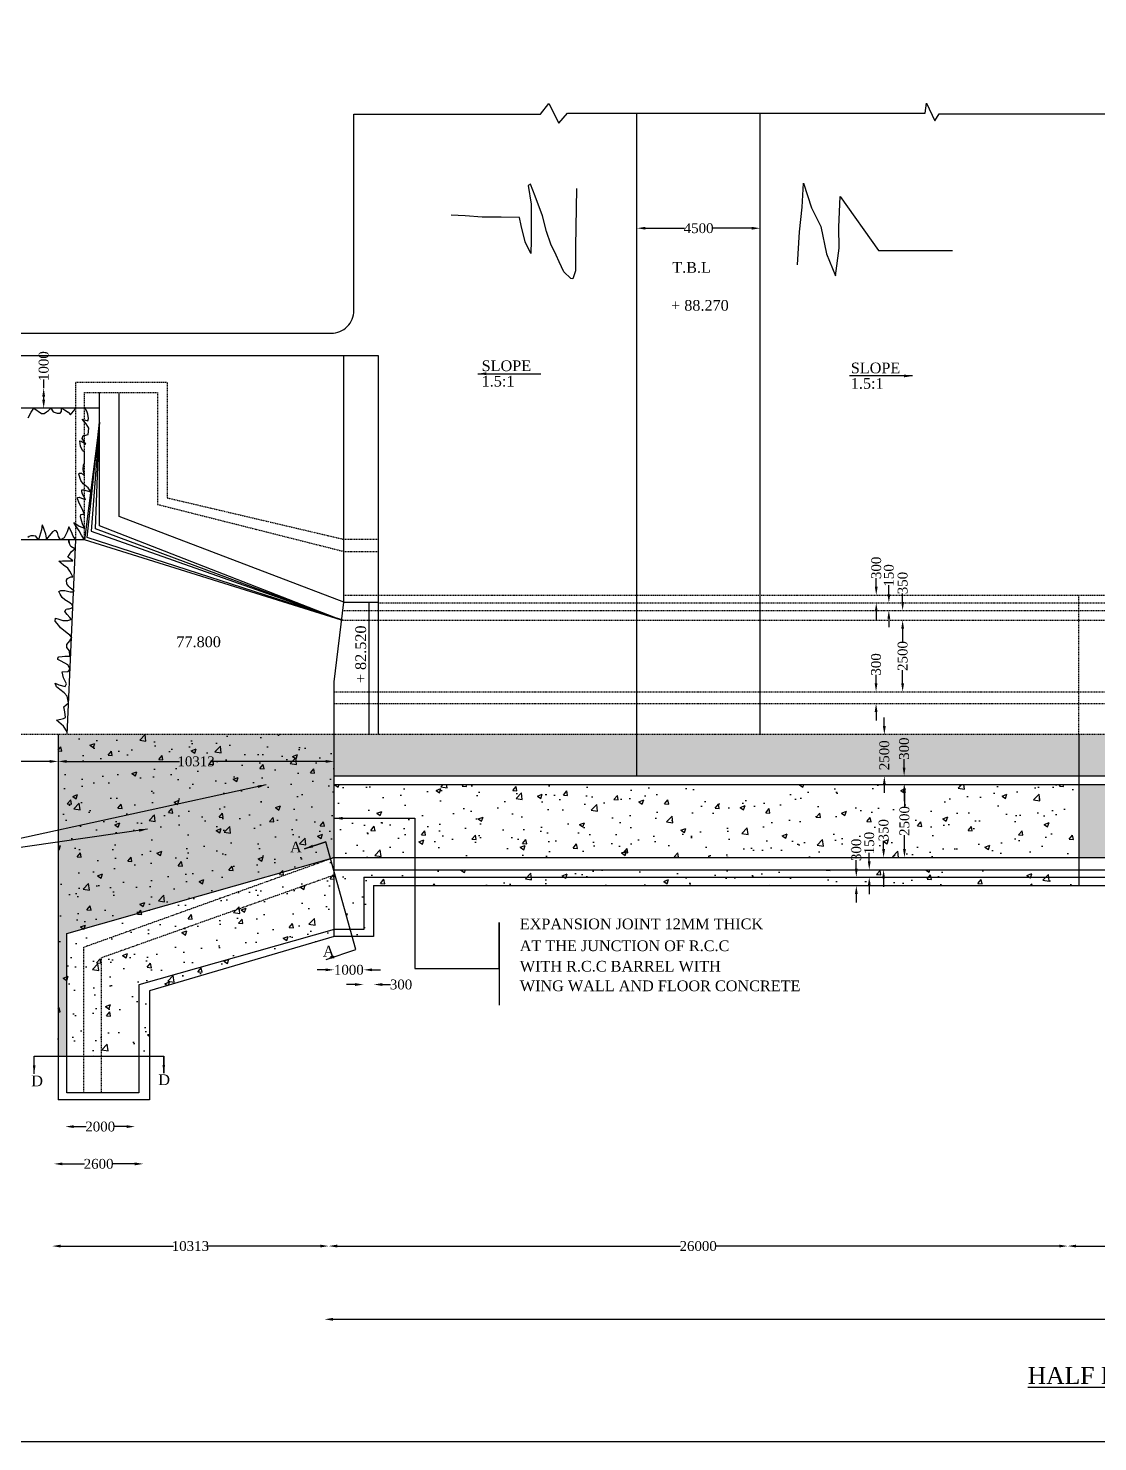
# Model space of a CAD drawing. Header units: millimetres. Extents: x -109570 to 230732, y -246061 to 110368.
# Drawn here: x 26097 to 64007, y 10129 to 60249 of the extents above; entities that cross this region are included whole.
import ezdxf

# ---------------------------------------------------------------- set-up
doc = ezdxf.new("R2010")
doc.units = ezdxf.units.MM
doc.header["$MEASUREMENT"] = 0
doc.header["$PDMODE"] = 33
doc.header["$PDSIZE"] = 500
doc.linetypes.add('ACAD_ISO03W100', pattern=[30, 12, -18])
for name, color, linetype in [('DIM', 5, 'Continuous'), ('DOT LINE', 3, 'ACAD_ISO03W100'), ('DWG. LINE', 1, 'Continuous'), ('HATCH', 2, 'Continuous'), ('TEXT', 7, 'Continuous'), ('TITLE', 7, 'Continuous')]:
    doc.layers.add(name, color=color, linetype=linetype)
doc.styles.get("Standard").update_dxf_attribs({"font": 'TIMES.TTF', "height": 350})
doc.dimstyles.get("Standard").update_dxf_attribs({"dimtxt": 350, "dimasz": 300, "dimexe": 0.18, "dimexo": 0.0625, "dimgap": 0.09, "dimtad": 0, "dimdec": 0, "dimzin": 0, "dimdsep": 46, "dimtxsty": 'Standard', "dimcen": 0.09, "dimse1": 1, "dimse2": 1, "dimclrd": 5, "dimclre": 5, "dimclrt": 4, "dimadec": 0, "dimazin": 0, "dimtfac": 1, "dimtdec": 0, "dimtofl": 0, "dimtmove": 0, "dimatfit": 3, "dimfxl": 1, "dimtolj": 1, "dimtzin": 0, "dimarcsym": 0})

# ---------------------------------------------------------------- blocks, each defined once
blk = doc.blocks.new('*D38')
at = {"layer": 'Defpoints', "color": 0}
for p in [(26643, 47491), (27784, 47491), (27784, 46775)]:
    blk.add_point(p, dxfattribs=at)
at = {"layer": 'DIM', "color": 5, "lineweight": -2}
for p, q in [((26643, 47491), (26643, 47791)), ((26643, 47075), (26643, 47191))]:
    blk.add_line(p, q, dxfattribs=at)
at = {"layer": 'DIM', "color": 5}
for points in [[(26593, 47191), (26693, 47191), (26643, 47491)], [(26593, 47075), (26693, 47075), (26643, 46775)]]:
    blk.add_solid(points, dxfattribs=at)
at = {"layer": 'DIM', "color": 4, "insert": (26643, 48269), "char_height": 350, "attachment_point": 5, "rotation": 90}
blk.add_mtext('\\A1;1000', dxfattribs=at)
blk = doc.blocks.new('*D44')
at = {"layer": 'Defpoints', "color": 0}
for p in [(20511, 34303), (27155, 34252), (27155, 34252)]:
    blk.add_point(p, dxfattribs=at)
at = {"layer": 'DIM', "color": 5, "lineweight": -2}
for p, q in [((20811, 34252), (23200, 34252)), ((26855, 34252), (24466, 34252))]:
    blk.add_line(p, q, dxfattribs=at)
at = {"layer": 'DIM', "color": 5}
for points in [[(20811, 34302), (20811, 34202), (20511, 34252)], [(26855, 34302), (26855, 34202), (27155, 34252)]]:
    blk.add_solid(points, dxfattribs=at)
at = {"layer": 'DIM', "color": 4, "insert": (23833, 34252), "char_height": 350, "attachment_point": 5}
blk.add_mtext('\\A1;45000', dxfattribs=at)
blk = doc.blocks.new('*D45')
at = {"layer": 'Defpoints', "color": 0}
for p in [(27155, 34252), (36938, 34252), (36938, 34252)]:
    blk.add_point(p, dxfattribs=at)
at = {"layer": 'DIM', "color": 5, "lineweight": -2}
for p, q in [((27455, 34252), (31452, 34252)), ((36638, 34252), (32641, 34252))]:
    blk.add_line(p, q, dxfattribs=at)
at = {"layer": 'DIM', "color": 5}
for points in [[(27455, 34302), (27455, 34202), (27155, 34252)], [(36638, 34302), (36638, 34202), (36938, 34252)]]:
    blk.add_solid(points, dxfattribs=at)
at = {"layer": 'DIM', "color": 4, "insert": (32046, 34252), "char_height": 350, "attachment_point": 5}
blk.add_mtext('\\A1;10313', dxfattribs=at)
blk = doc.blocks.new('*D46')
at = {"layer": 'Defpoints', "color": 0}
for p in [(27410, 21318), (29885, 21318), (29885, 21303)]:
    blk.add_point(p, dxfattribs=at)
at = {"layer": 'DIM', "color": 5, "lineweight": -2}
for p, q in [((27710, 21303), (28145, 21303)), ((29585, 21303), (29150, 21303))]:
    blk.add_line(p, q, dxfattribs=at)
at = {"layer": 'DIM', "color": 5}
for points in [[(27710, 21353), (27710, 21253), (27410, 21303)], [(29585, 21353), (29585, 21253), (29885, 21303)]]:
    blk.add_solid(points, dxfattribs=at)
at = {"layer": 'DIM', "color": 4, "insert": (28648, 21303), "char_height": 350, "attachment_point": 5}
blk.add_mtext('\\A1;2000', dxfattribs=at)
blk = doc.blocks.new('*D47')
at = {"layer": 'Defpoints', "color": 0}
for p in [(27007, 19981), (30173, 19981), (30173, 19981)]:
    blk.add_point(p, dxfattribs=at)
at = {"layer": 'DIM', "color": 5, "lineweight": -2}
for p, q in [((27307, 19981), (28088, 19981)), ((29873, 19981), (29092, 19981))]:
    blk.add_line(p, q, dxfattribs=at)
at = {"layer": 'DIM', "color": 5}
for points in [[(27307, 20031), (27307, 19931), (27007, 19981)], [(29873, 20031), (29873, 19931), (30173, 19981)]]:
    blk.add_solid(points, dxfattribs=at)
at = {"layer": 'DIM', "color": 4, "insert": (28590, 19981), "char_height": 350, "attachment_point": 5}
blk.add_mtext('\\A1;2600', dxfattribs=at)
blk = doc.blocks.new('*D48')
at = {"layer": 'Defpoints', "color": 0}
for p in [(36938, 28040), (37983, 28040), (37983, 26862)]:
    blk.add_point(p, dxfattribs=at)
at = {"layer": 'DIM', "color": 5, "lineweight": -2}
for p, q in [((36638, 26862), (36338, 26862)), ((38283, 26862), (38583, 26862))]:
    blk.add_line(p, q, dxfattribs=at)
at = {"layer": 'DIM', "color": 5}
for points in [[(36638, 26912), (36638, 26812), (36938, 26862)], [(38283, 26912), (38283, 26812), (37983, 26862)]]:
    blk.add_solid(points, dxfattribs=at)
at = {"layer": 'DIM', "color": 4, "insert": (37460, 26862), "char_height": 350, "attachment_point": 5}
blk.add_mtext('\\A1;1000', dxfattribs=at)
blk = doc.blocks.new('*D49')
at = {"layer": 'Defpoints', "color": 0}
for p in [(37983, 26862), (38343, 26862), (38343, 26341)]:
    blk.add_point(p, dxfattribs=at)
at = {"layer": 'DIM', "color": 5, "lineweight": -2}
for p, q in [((37683, 26341), (37383, 26341)), ((38643, 26341), (38943, 26341))]:
    blk.add_line(p, q, dxfattribs=at)
at = {"layer": 'DIM', "color": 5}
for points in [[(37683, 26391), (37683, 26291), (37983, 26341)], [(38643, 26391), (38643, 26291), (38343, 26341)]]:
    blk.add_solid(points, dxfattribs=at)
at = {"layer": 'DIM', "color": 4, "insert": (39311, 26341), "char_height": 350, "attachment_point": 5}
blk.add_mtext('\\A1;300', dxfattribs=at)
blk = doc.blocks.new('*D50')
at = {"layer": 'Defpoints', "color": 0}
for p in [(47675, 53383), (52044, 53383), (52044, 53158)]:
    blk.add_point(p, dxfattribs=at)
at = {"layer": 'DIM', "color": 5, "lineweight": -2}
for p, q in [((47975, 53158), (49356, 53158)), ((51744, 53158), (50363, 53158))]:
    blk.add_line(p, q, dxfattribs=at)
at = {"layer": 'DIM', "color": 5}
for points in [[(47975, 53208), (47975, 53108), (47675, 53158)], [(51744, 53208), (51744, 53108), (52044, 53158)]]:
    blk.add_solid(points, dxfattribs=at)
at = {"layer": 'DIM', "color": 4, "insert": (49860, 53158), "char_height": 350, "attachment_point": 5}
blk.add_mtext('\\A1;4500', dxfattribs=at)
blk = doc.blocks.new('*D51')
at = {"layer": 'Defpoints', "color": 0}
for p in [(56157, 40148), (56185, 40148), (56185, 39878)]:
    blk.add_point(p, dxfattribs=at)
at = {"layer": 'DIM', "color": 5, "lineweight": -2}
for p, q in [((56157, 40448), (56157, 40748)), ((56157, 39578), (56157, 39278))]:
    blk.add_line(p, q, dxfattribs=at)
at = {"layer": 'DIM', "color": 5}
for points in [[(56107, 40448), (56207, 40448), (56157, 40148)], [(56107, 39578), (56207, 39578), (56157, 39878)]]:
    blk.add_solid(points, dxfattribs=at)
at = {"layer": 'DIM', "color": 4, "insert": (56157, 41116), "char_height": 350, "attachment_point": 5, "rotation": 90}
blk.add_mtext('\\A1;300', dxfattribs=at)
blk = doc.blocks.new('*D52')
at = {"layer": 'Defpoints', "color": 0}
for p in [(56603, 39878), (56957, 39878), (56957, 39609)]:
    blk.add_point(p, dxfattribs=at)
at = {"layer": 'DIM', "color": 5, "lineweight": -2}
for p, q in [((56603, 40178), (56603, 40501)), ((56603, 39309), (56603, 39009))]:
    blk.add_line(p, q, dxfattribs=at)
at = {"layer": 'DIM', "color": 5}
for points in [[(56553, 40178), (56653, 40178), (56603, 39878)], [(56553, 39309), (56653, 39309), (56603, 39609)]]:
    blk.add_solid(points, dxfattribs=at)
at = {"layer": 'DIM', "color": 4, "insert": (56603, 40849), "char_height": 350, "attachment_point": 5, "rotation": 90}
blk.add_mtext('\\A1;150', dxfattribs=at)
blk = doc.blocks.new('*D53')
at = {"layer": 'Defpoints', "color": 0}
for p in [(57092, 39609), (57170, 39609), (57170, 39257)]:
    blk.add_point(p, dxfattribs=at)
at = {"layer": 'DIM', "color": 5, "lineweight": -2}
for p, q in [((57092, 39909), (57092, 40209)), ((57092, 38957), (57092, 38657))]:
    blk.add_line(p, q, dxfattribs=at)
at = {"layer": 'DIM', "color": 5}
for points in [[(57042, 39909), (57142, 39909), (57092, 39609)], [(57042, 38957), (57142, 38957), (57092, 39257)]]:
    blk.add_solid(points, dxfattribs=at)
at = {"layer": 'DIM', "color": 4, "insert": (57092, 40577), "char_height": 350, "attachment_point": 5, "rotation": 90}
blk.add_mtext('\\A1;350', dxfattribs=at)
blk = doc.blocks.new('*D54')
at = {"layer": 'Defpoints', "color": 0}
for p in [(57818, 39257), (57092, 36724), (57818, 36724)]:
    blk.add_point(p, dxfattribs=at)
at = {"layer": 'DIM', "color": 5, "lineweight": -2}
for p, q in [((57092, 38957), (57092, 38493)), ((57092, 37024), (57092, 37488))]:
    blk.add_line(p, q, dxfattribs=at)
at = {"layer": 'DIM', "color": 5}
for points in [[(57042, 38957), (57142, 38957), (57092, 39257)], [(57042, 37024), (57142, 37024), (57092, 36724)]]:
    blk.add_solid(points, dxfattribs=at)
at = {"layer": 'DIM', "color": 4, "insert": (57092, 37991), "char_height": 350, "attachment_point": 5, "rotation": 90}
blk.add_mtext('\\A1;2500', dxfattribs=at)
blk = doc.blocks.new('*D55')
at = {"layer": 'Defpoints', "color": 0}
for p in [(56150, 36724), (56150, 36724), (56150, 36306)]:
    blk.add_point(p, dxfattribs=at)
at = {"layer": 'DIM', "color": 5, "lineweight": -2}
for p, q in [((56150, 37024), (56150, 37324)), ((56150, 36006), (56150, 35706))]:
    blk.add_line(p, q, dxfattribs=at)
at = {"layer": 'DIM', "color": 5}
for points in [[(56100, 37024), (56200, 37024), (56150, 36724)], [(56100, 36006), (56200, 36006), (56150, 36306)]]:
    blk.add_solid(points, dxfattribs=at)
at = {"layer": 'DIM', "color": 4, "insert": (56150, 37692), "char_height": 350, "attachment_point": 5, "rotation": 90}
blk.add_mtext('\\A1;300', dxfattribs=at)
blk = doc.blocks.new('*D56')
at = {"layer": 'Defpoints', "color": 0}
for p in [(56431, 35206), (56443, 35206), (56431, 33736)]:
    blk.add_point(p, dxfattribs=at)
at = {"layer": 'DIM', "color": 5, "lineweight": -2}
for p, q in [((56443, 35506), (56443, 35806)), ((56443, 33436), (56443, 33136))]:
    blk.add_line(p, q, dxfattribs=at)
at = {"layer": 'DIM', "color": 5}
for points in [[(56393, 35506), (56493, 35506), (56443, 35206)], [(56393, 33436), (56493, 33436), (56443, 33736)]]:
    blk.add_solid(points, dxfattribs=at)
at = {"layer": 'DIM', "color": 4, "insert": (56443, 34471), "char_height": 350, "attachment_point": 5, "rotation": 90}
blk.add_mtext('\\A1;2500', dxfattribs=at)
blk = doc.blocks.new('*D57')
at = {"layer": 'Defpoints', "color": 0}
for p in [(57144, 33736), (57272, 33736), (57272, 33438)]:
    blk.add_point(p, dxfattribs=at)
at = {"layer": 'DIM', "color": 5, "lineweight": -2}
for p, q in [((57144, 34036), (57144, 34336)), ((57144, 33138), (57144, 32838))]:
    blk.add_line(p, q, dxfattribs=at)
at = {"layer": 'DIM', "color": 5}
for points in [[(57094, 34036), (57194, 34036), (57144, 33736)], [(57094, 33138), (57194, 33138), (57144, 33438)]]:
    blk.add_solid(points, dxfattribs=at)
at = {"layer": 'DIM', "color": 4, "insert": (57144, 34704), "char_height": 350, "attachment_point": 5, "rotation": 90}
blk.add_mtext('\\A1;300', dxfattribs=at)
blk = doc.blocks.new('*D58')
at = {"layer": 'Defpoints', "color": 0}
for p in [(56035, 33438), (57157, 33438), (56035, 30842)]:
    blk.add_point(p, dxfattribs=at)
at = {"layer": 'DIM', "color": 5, "lineweight": -2}
for p, q in [((57157, 33138), (57157, 32642)), ((57157, 31142), (57157, 31638))]:
    blk.add_line(p, q, dxfattribs=at)
at = {"layer": 'DIM', "color": 5}
for points in [[(57107, 33138), (57207, 33138), (57157, 33438)], [(57107, 31142), (57207, 31142), (57157, 30842)]]:
    blk.add_solid(points, dxfattribs=at)
at = {"layer": 'DIM', "color": 4, "insert": (57157, 32140), "char_height": 350, "attachment_point": 5, "rotation": 90}
blk.add_mtext('\\A1;2500', dxfattribs=at)
blk = doc.blocks.new('*D59')
at = {"layer": 'Defpoints', "color": 0}
for p in [(55768, 30842), (56417, 30842), (55768, 30411)]:
    blk.add_point(p, dxfattribs=at)
at = {"layer": 'DIM', "color": 5, "lineweight": -2}
for p, q in [((56417, 31142), (56417, 31442)), ((56417, 30111), (56417, 29811))]:
    blk.add_line(p, q, dxfattribs=at)
at = {"layer": 'DIM', "color": 5}
for points in [[(56367, 31142), (56467, 31142), (56417, 30842)], [(56367, 30111), (56467, 30111), (56417, 30411)]]:
    blk.add_solid(points, dxfattribs=at)
at = {"layer": 'DIM', "color": 4, "insert": (56417, 31810), "char_height": 350, "attachment_point": 5, "rotation": 90}
blk.add_mtext('\\A1;350', dxfattribs=at)
blk = doc.blocks.new('*D60')
at = {"layer": 'Defpoints', "color": 0}
for p in [(55908, 30411), (55908, 30411), (55908, 30149)]:
    blk.add_point(p, dxfattribs=at)
at = {"layer": 'DIM', "color": 5, "lineweight": -2}
for p, q in [((55908, 30711), (55908, 31011)), ((55908, 29849), (55908, 29549))]:
    blk.add_line(p, q, dxfattribs=at)
at = {"layer": 'DIM', "color": 5}
for points in [[(55858, 30711), (55958, 30711), (55908, 30411)], [(55858, 29849), (55958, 29849), (55908, 30149)]]:
    blk.add_solid(points, dxfattribs=at)
at = {"layer": 'DIM', "color": 4, "insert": (55908, 31359), "char_height": 350, "attachment_point": 5, "rotation": 90}
blk.add_mtext('\\A1;150', dxfattribs=at)
blk = doc.blocks.new('*D61')
at = {"layer": 'Defpoints', "color": 0}
for p in [(55450, 30149), (55704, 30149), (55704, 29849)]:
    blk.add_point(p, dxfattribs=at)
at = {"layer": 'DIM', "color": 5, "lineweight": -2}
for p, q in [((55450, 30449), (55450, 30749)), ((55450, 29549), (55450, 29249))]:
    blk.add_line(p, q, dxfattribs=at)
at = {"layer": 'DIM', "color": 5}
for points in [[(55400, 30449), (55500, 30449), (55450, 30149)], [(55400, 29549), (55500, 29549), (55450, 29849)]]:
    blk.add_solid(points, dxfattribs=at)
at = {"layer": 'DIM', "color": 4, "insert": (55450, 31117), "char_height": 350, "attachment_point": 5, "rotation": 90}
blk.add_mtext('\\A1;300', dxfattribs=at)
blk = doc.blocks.new('*D86')
at = {"layer": 'Defpoints', "color": 0}
for p in [(36747, 17067), (26942, 17034), (36747, 17034)]:
    blk.add_point(p, dxfattribs=at)
at = {"layer": 'DIM', "color": 5, "lineweight": -2}
for p, q in [((27242, 17067), (31250, 17067)), ((36447, 17067), (32439, 17067))]:
    blk.add_line(p, q, dxfattribs=at)
at = {"layer": 'DIM', "color": 5}
for points in [[(27242, 17117), (27242, 17017), (26942, 17067)], [(36447, 17117), (36447, 17017), (36747, 17067)]]:
    blk.add_solid(points, dxfattribs=at)
at = {"layer": 'DIM', "color": 4, "insert": (31844, 17067), "char_height": 350, "attachment_point": 5}
blk.add_mtext('\\A1;10313', dxfattribs=at)
blk = doc.blocks.new('*D87')
at = {"layer": 'Defpoints', "color": 0}
for p in [(62941, 17067), (36747, 17034), (62941, 16710)]:
    blk.add_point(p, dxfattribs=at)
at = {"layer": 'DIM', "color": 5, "lineweight": -2}
for p, q in [((37047, 17067), (49213, 17067)), ((62641, 17067), (50475, 17067))]:
    blk.add_line(p, q, dxfattribs=at)
at = {"layer": 'DIM', "color": 5}
for points in [[(37047, 17117), (37047, 17017), (36747, 17067)], [(62641, 17117), (62641, 17017), (62941, 17067)]]:
    blk.add_solid(points, dxfattribs=at)
at = {"layer": 'DIM', "color": 4, "insert": (49844, 17067), "char_height": 350, "attachment_point": 5}
blk.add_mtext('\\A1;26000', dxfattribs=at)
blk = doc.blocks.new('*D88')
at = {"layer": 'Defpoints', "color": 0}
for p in [(78453, 17067), (62941, 16710), (78453, 16524)]:
    blk.add_point(p, dxfattribs=at)
at = {"layer": 'DIM', "color": 5, "lineweight": -2}
for p, q in [((63241, 17067), (70090, 17067)), ((78153, 17067), (71303, 17067))]:
    blk.add_line(p, q, dxfattribs=at)
at = {"layer": 'DIM', "color": 5}
for points in [[(63241, 17117), (63241, 17017), (62941, 17067)], [(78153, 17117), (78153, 17017), (78453, 17067)]]:
    blk.add_solid(points, dxfattribs=at)
at = {"layer": 'DIM', "color": 4, "insert": (70697, 17067), "char_height": 350, "attachment_point": 5}
blk.add_mtext('\\A1;16000', dxfattribs=at)
blk = doc.blocks.new('*D91')
at = {"layer": 'Defpoints', "color": 0}
for p in [(36596, 14283), (101673, 14471), (101673, 14283)]:
    blk.add_point(p, dxfattribs=at)
at = {"layer": 'DIM', "color": 5, "lineweight": -2}
for p, q in [((36896, 14471), (68509, 14471)), ((101373, 14471), (69760, 14471))]:
    blk.add_line(p, q, dxfattribs=at)
at = {"layer": 'DIM', "color": 5}
for points in [[(36896, 14521), (36896, 14421), (36596, 14471)], [(101373, 14521), (101373, 14421), (101673, 14471)]]:
    blk.add_solid(points, dxfattribs=at)
at = {"layer": 'DIM', "color": 4, "insert": (69135, 14471), "char_height": 350, "attachment_point": 5}
blk.add_mtext('\\A1;65000', dxfattribs=at)

msp = doc.modelspace()

# ---------------------------------------------------------------- hatches: boundary and pattern name
at = {"layer": 'HATCH'}
h = msp.add_hatch(dxfattribs=at)
h.set_pattern_fill('AR-CONC', color=256, scale=250, style=0)
h.paths.add_polyline_path([(69415.8, 33437.8), (63338.5, 33437.8), (63338.5, 30842.4), (69415.8, 30842.4)])
h.paths.add_polyline_path([(78703.9, 33437.8), (69415.8, 33437.8), (69415.8, 30842.4), (78703.9, 30842.4)])
h.paths.add_polyline_path([(101855.5, 33437.8), (78703.9, 33437.8), (78703.9, 30842.4), (101855.5, 30842.4)])
h.paths.add_polyline_path([(101855.5, 35206.5), (78703.9, 35206.5), (78703.9, 33735.9), (101855.5, 33735.9)])
h.paths.add_polyline_path([(78703.9, 35206.5), (69415.8, 35206.5), (69415.8, 33735.9), (78703.9, 33735.9)])
h.paths.add_polyline_path([(69415.8, 35206.5), (63338.5, 35206.5), (63338.5, 33735.9), (69415.8, 33735.9)])
h.paths.add_polyline_path([(63338.5, 35206.5), (47675, 35206.5), (47675, 33735.9), (63338.5, 33735.9)])
h.paths.add_polyline_path([(47675, 35206.5), (36937.8, 35206.5), (36937.8, 33735.9), (47675, 33735.9)])
h.paths.add_polyline_path([(36937.8, 35206.5), (27154.9, 35206.5), (27154.9, 23797.6), (27467.2, 23797.6), (27467.2, 28152.4), (36937.8, 30842.4)])
h.paths.add_polyline_path([(69084.1, 35067.8), (69734.2, 35067.8), (69734.2, 35802.6), (69084.1, 35802.6)], flags=9)
h.paths.add_polyline_path([(31364.6, 34517.9), (32728.1, 34517.9), (32728.1, 33986.9), (31364.6, 33986.9)], flags=24)
h.paths.add_polyline_path([(35281.2, 30932.3), (35876.4, 30932.3), (35876.4, 31502.3), (35281.2, 31502.3)], flags=24)
h = msp.add_hatch(dxfattribs=at)
h.set_pattern_fill('AR-CONC', color=256, scale=250, style=0)
h.paths.add_polyline_path([(36937.8, 35206.5), (27154.9, 35206.5), (27154.9, 23797.6), (27467.2, 23797.6), (27467.2, 28152.4), (36937.8, 30842.4)])
h.paths.add_polyline_path([(36937.8, 28295.5), (36937.8, 30219.3), (28686.6, 27285.7), (28686.6, 23797.6), (30021.1, 23797.6), (30021.1, 26331.1)], flags=16)
h.paths.add_polyline_path([(36937.8, 30219.3), (36937.8, 30362.2), (36817.5, 30799.2), (28053.9, 27655.6), (28053.9, 23797.6), (28686.6, 23797.6), (28686.6, 27285.7)])
h.paths.add_polyline_path([(36817.5, 30799.2), (36815.2, 30807.6), (27467.2, 28152.4), (27467.2, 23797.6), (28053.9, 23797.6), (28053.9, 27655.6)], flags=17)
h.paths.add_polyline_path([(36937.8, 28040), (36937.8, 28295.5), (30021.1, 26331.1), (30021.1, 23797.6), (30397.8, 23797.6), (30397.8, 26114.7)], flags=17)
h.paths.add_polyline_path([(37996.7, 30148.7), (63338.5, 30148.7), (63338.5, 30411.2), (36937.8, 30411.2), (36937.8, 30362.2), (37506.8, 28295.5), (37996.7, 28295.5)])
h.paths.add_polyline_path([(38338.2, 29848.7), (63338.5, 29848.7), (63338.5, 30148.7), (37996.7, 30148.7), (37996.7, 28295.5), (37506.8, 28295.5), (37577.1, 28040), (38338.2, 28040)])
h.paths.add_polyline_path([(31364.6, 34517.9), (32728.1, 34517.9), (32728.1, 33986.9), (31364.6, 33986.9)], flags=24)
h.paths.add_polyline_path([(35281.2, 30932.3), (35876.4, 30932.3), (35876.4, 31502.3), (35281.2, 31502.3)], flags=24)
h = msp.add_hatch(dxfattribs=at)
h.set_pattern_fill('AR-CONC', color=256, scale=250, style=0)
h.paths.add_polyline_path([(63338.5, 33437.8), (36937.8, 33437.8), (36937.8, 30842.4), (63338.5, 30842.4)])
h.paths.add_polyline_path([(56891.1, 31550.6), (56891.1, 32729.6), (57422.1, 32729.6), (57422.1, 31550.6)], flags=24)
h.paths.add_polyline_path([(56151.9, 31355), (56151.9, 32265.8), (56683, 32265.8), (56683, 31355)], flags=24)
h.paths.add_polyline_path([(55642.6, 30923.8), (55642.6, 31795), (56173.6, 31795), (56173.6, 30923.8)], flags=24)
h.paths.add_polyline_path([(55184.2, 30661.3), (55184.2, 31572.1), (55715.2, 31572.1), (55715.2, 30661.3)], flags=9)

# ---------------------------------------------------------------- linework, layer by layer
at = {"layer": 'DIM'}
msp.add_lwpolyline([(39803.7, 26904.4), (42793.5, 26904.4), (42793.5, 28539.4), (42793.5, 25604.4)], dxfattribs=at)
at = {"layer": 'DOT LINE'}
msp.add_line((152500.5, 35206.5), (6645.5, 35206.5), dxfattribs=at)
for points in [[(27783.7, 42105), (27783.7, 47699), (31020.9, 47699), (31020.9, 43598.9), (37285.3, 42127.5), (38508.6, 42127.5)], [(28092.2, 42105), (28092.2, 47335.3), (30673.3, 47335.3), (30673.3, 43367.4), (37285.3, 41697.6), (38508.6, 41697.6)], [(37285.3, 40147.6), (100800, 40147.6)], [(63338.5, 35206.5), (63338.5, 40147.6)], [(37249.3, 39608.8), (101855.5, 39608.8)], [(38508.6, 39877.9), (101855.5, 39877.9)], [(37206.1, 39256.9), (101855.5, 39256.9)], [(36937.8, 36724.1), (78703.9, 36724.1), (101855.5, 36724.1)], [(36937.8, 36305.5), (101855.5, 36305.5)], [(36937.8, 30842.4), (28053.9, 27655.6), (28053.9, 22502.1)], [(36937.8, 30219.3), (28686.6, 27285.7), (28686.6, 22502.1)]]:
    msp.add_lwpolyline(points, dxfattribs=at)
at = {"layer": 'DWG. LINE'}
for p, q in [((37285.3, 39901.7), (38508.6, 39901.7)), ((38178, 35206.5), (38178, 39901.7))]:
    msp.add_line(p, q, dxfattribs=at)
for points in [[(37636.6, 57202.6), (44250.9, 57202.6), (44550.1, 57579.8), (44910, 56884.1), (45211.8, 57243.5), (57884.9, 57243.5), (57933.9, 57595.5), (58235.9, 56967.8), (58391, 57220.5), (71526.8, 57220.5), (71698.2, 57497.6), (71845.1, 56918.8), (72220.6, 57261.2), (89209.6, 57261.2), (89291.2, 57652.7), (89829.9, 56927.1), (90066.7, 57293.9), (101218.8, 57293.9)], [(47675, 33735.9), (47675, 57226)], [(52044.2, 35206.5), (52044.2, 57221.2)], [(38508.6, 35206.5), (38508.6, 48629.2), (7999, 48629.2)], [(36937.8, 37069.5), (37285.3, 39901.7), (37285.3, 48629.2)], [(37206.1, 39256.9), (28626.7, 42604.3), (28626.7, 47335.3)], [(37285.3, 39901.7), (29315.3, 42933.6), (29315.3, 47335.3)], [(28626.7, 46774.8), (7874.4, 46774.8)], [(37206.1, 39256.9), (28485, 42502.3), (28626.7, 46279.3), (28326.8, 42419.8), (37249.3, 39256.9), (28183.1, 42189.9), (28626.7, 46279.3), (28092.2, 42105)], [(37206.1, 39256.9), (28092.2, 42105), (7846.5, 42105)], [(27474.4, 35206.5), (27783.7, 42105)], [(36937.8, 28040), (36937.8, 37069.5)], [(27154.9, 35210.7), (27154.9, 22249.6)], [(63338.5, 35206.5), (63338.5, 29848.7)], [(36937.8, 33735.9), (101855.5, 33735.9)], [(36937.8, 33437.8), (101855.5, 33437.8)], [(36651.2, 27228.6), (37703.1, 27582.2), (36650.5, 31405.9), (35891.9, 31153.3)], [(30021.1, 22502.1), (27467.2, 22502.1), (27467.2, 28152.4), (36937.8, 30842.4)], [(36937.8, 30842.4), (78703.9, 30842.4)], [(36937.8, 30411.2), (78703.9, 30411.2)], [(37996.7, 30148.7), (37996.7, 28295.5), (36937.8, 28295.5)], [(37996.7, 30148.7), (78703.9, 30148.7)], [(38338.2, 29848.7), (38338.2, 28040), (36937.8, 28040)], [(38338.2, 29848.7), (78703.9, 29848.7)], [(36937.8, 28295.5), (30021.1, 26331.1), (30021.1, 22502.1)], [(36937.8, 28040), (30397.8, 26114.7), (30397.8, 22249.6), (27154.9, 22249.6)], [(26306.7, 23178.2), (26306.7, 23797.6), (30900.6, 23797.6), (30900.6, 23203.5)]]:
    msp.add_lwpolyline(points, dxfattribs=at)
msp.add_lwpolyline([(7913.4, 49438.6), (36836.6, 49438.6, 0.4142136), (37636.6, 50238.6), (37636.6, 57202.6)], format="xyb", dxfattribs=at)
at = {"layer": 'HATCH'}
for points in [[(45532.1, 54566.2), (45491.1, 52503.2), (45491.1, 51652.6), (45402.8, 51369.1), (45327.1, 51375.4), (45087.4, 51608.5), (44910.7, 51961.4), (44809.8, 52207.1), (44626.8, 52591.4), (44469.1, 53045.1), (44330.3, 53599.6), (44064.7, 54296), (43894.4, 54724.4), (43818.7, 54674), (43919.6, 54012.5), (43919.6, 52720.8), (43913.3, 52264), (43711.4, 52673.6), (43572.7, 53259.5), (43515.9, 53536.8), (42866.1, 53549.4), (42191.1, 53555.7), (41579.2, 53599.8), (41093.5, 53618.7)], [(53366.5, 51855.5), (53438.2, 53025.7), (53533.9, 53909.4), (53573.7, 54753.2), (53860.7, 53877.5), (54187.4, 53216.8), (54394.7, 52245.6), (54713.5, 51473.4), (54841, 52452.5), (54825.1, 53200.9), (54872.9, 54283.5), (56235.9, 52365), (58858.2, 52365)], [(26095, 46436.7), (26202.2, 46635.8), (26294.4, 46774.8), (26571.8, 46583.6), (26656.5, 46588.5), (26738.8, 46650.8), (26811, 46698.1), (26895.8, 46774.8), (26980.5, 46648.3), (27120.1, 46606), (27232.3, 46601), (27277.1, 46663.2), (27277.1, 46774.8), (27384.3, 46723), (27506.5, 46630.8), (27588.7, 46538.7), (27628.6, 46586), (27713.3, 46683.1), (27783.7, 46774.8)], [(28092.2, 42105), (27986.8, 42275.4), (27901.7, 42429.6), (27783.7, 42602.6), (27712.7, 42725.3), (27898.6, 42590), (28092.2, 42520.8), (28021.4, 42671.8), (27945.8, 42923.5), (27958.4, 43005.3), (28018.3, 43017.9), (28092.2, 43017.9), (27971.1, 43277.9), (27895.5, 43413.2), (27845.1, 43570.5), (27845.1, 43608.2), (27904.9, 43617.7), (27980.5, 43589.3), (28125.4, 43535.9), (28024.6, 43728.7), (27993.1, 43813.7), (27996.3, 43879.7), (28049.8, 43882.9), (28310.8, 43812.5), (28223.1, 43955.3), (28046.7, 44096.8), (27964.8, 44210.1), (27886, 44433.5), (27904.9, 44477.5), (27986.8, 44468.1), (28092.2, 44380), (28046.7, 44605.6), (28056.2, 44756.6), (28092.2, 44816.4), (28092.2, 44816.4), (28092.2, 45212.8), (28015.2, 45272.6), (27949.1, 45429.9), (27923.9, 45621.8), (27968, 45609.2), (28092.2, 45533.7), (28131.8, 45505.4), (28005.8, 45698.8), (28037.3, 45805.7), (28092.2, 45805.7), (28220, 45849.8), (28242, 46063.7), (28204.2, 46126.6), (28144.4, 46221), (28008.9, 46384.6), (28213.7, 46332.7), (28226.3, 46414.5), (28204.3, 46568.7), (28175.9, 46675.7), (28092.2, 46807.8)], [(27783.7, 42105), (27692.5, 42243.1), (27634.9, 42391.2), (27539.8, 42570.3), (27519.8, 42539.3), (27475.6, 42397.8), (27369.3, 42176.7), (27238.7, 42105), (27171, 42232), (27131.1, 42366.9), (27082.4, 42431), (27040.4, 42437.6), (26951.8, 42395.6), (26909.8, 42338.1), (26781.4, 42174.5), (26752.6, 42105), (26719.4, 42313.8), (26615.3, 42603.5), (26595.4, 42643.3), (26564.4, 42464.2), (26500.2, 42232), (26455.9, 42105), (26365.2, 42236.4), (26285.5, 42247.5), (26190.3, 42247.5), (26126.1, 42227.6), (26079.6, 42196.6)], [(27478.7, 35302.8), (27342.4, 35501.9), (27098.2, 35715.4), (27342.1, 35778.7), (27420.8, 35814.4), (27392.2, 36007.4), (27392.2, 36007.4), (27356.4, 36186), (27524.7, 36327.2), (27476, 36565), (27366.3, 36685.1), (27214.2, 36798.2), (27093.9, 36900.6), (27051.5, 37031.4), (27178.8, 36967.8), (27408.8, 36904.2), (27408.8, 36904.2), (27451.2, 37003.1), (27348.6, 37215.1), (27295.6, 37430.6), (27514.9, 37441.2), (27578.3, 37524.3), (27500.9, 37675.3), (27267.4, 37806), (27150.6, 37869.6), (27140, 37919.1), (27182.5, 37965), (27299.2, 37975.6), (27391.2, 37979.2), (27469, 37982.7), (27553.9, 37982.7), (27564.5, 37989.8), (27561.1, 38168.8), (27462.1, 38288.9), (27462.1, 38402), (27568.2, 38525.7), (27635.4, 38642.3), (27568.2, 38727.1), (27472.7, 38801.3), (27348.9, 38910.8), (27239.2, 38985), (27182.6, 39076.9), (27048.2, 39228.8), (27065.8, 39327.7), (27175.5, 39299.5), (27327.6, 39253.5), (27501, 39250), (27603.6, 39281.8), (27614.2, 39299.5), (27564.6, 39352.5), (27479.7, 39461.4), (27387.8, 39571), (27440.8, 39648.7), (27486.8, 39659.3), (27546.9, 39662.8), (27617.7, 39684), (27667.2, 39708.8), (27677.8, 39747.6), (27653.1, 39807.7), (27564.6, 39871.3), (27508, 39910.2), (27398.4, 39984.4), (27299.3, 40065.6), (27225, 40185.7), (27186.1, 40274.1), (27256.9, 40309.4), (27394.8, 40309.4), (27585.9, 40263.5), (27667.2, 40263.5), (27720.3, 40302.3), (27646, 40362.4), (27585.9, 40408.3), (27532.8, 40450.7), (27465.6, 40553.2), (27451.4, 40683.9), (27483.3, 40744), (27610.9, 40791.9), (27671, 40802.5), (27625.1, 40897.9), (27564.9, 40993.3), (27494.2, 41099.3), (27349.1, 41208.8), (27182.9, 41350.2), (27306.7, 41364.3), (27554.3, 41364.3), (27681.7, 41364.3), (27603.8, 41427.9), (27504.8, 41491.5), (27618, 41678.8), (27752.4, 41795.4), (27611.1, 41868.4), (27565.1, 41942.6), (27533.3, 42041.5), (27533.3, 42105), (27549.2, 41992.1)]]:
    msp.add_lwpolyline(points, dxfattribs=at)
at = {"layer": 'TITLE', "lineweight": 30}
msp.add_lwpolyline([(1161.3, 110368.3), (230620.2, 110368.3), (230620.2, 10129.3), (1161.3, 10129.3)], close=True, dxfattribs=at)

# ---------------------------------------------------------------- texts
at = {"layer": 'TEXT'}
for s, p in [('T.B.L', (48924.3, 51579.7)), ('+ 88.270', (48883.5, 50233.8)), ('SLOPE', (42168.6, 48092.1)), ('SLOPE', (55254.3, 48014.5)), ('1.5:1', (42168.6, 47544.4)), ('1.5:1', (55254.3, 47466.9)), ('77.800', (31346.9, 38303)), ('A', (35376.2, 31027.3)), ('EXPANSION JOINT 12MM THICK', (43521.1, 28300.8)), ('A', (36540.1, 27333.6)), ('AT THE JUNCTION OF R.C.C', (43521.1, 27525.9)), ('WITH R.C.C BARREL WITH', (43521.1, 26799.4)), ('WING WALL AND FLOOR CONCRETE', (43521.1, 26105.2)), ('D', (26203.2, 22732.8)), ('D', (30706.9, 22775.9))]:
    msp.add_text(s, height=380, dxfattribs=at).set_placement(p)
msp.add_text('+ 82.520', height=380, rotation=90, dxfattribs=at).set_placement((38072, 37027.1))
at = {"layer": 'TITLE'}
msp.add_text('%%UHALF PLAN AT TOP AND HALF PLAN AT FOUNDATIUON', height=600, dxfattribs=at).set_placement((61524.8, 12179.1))

# ---------------------------------------------------------------- dimensions: what is measured, and where the dimension line sits
at = {"layer": 'DIM'}
for base, p1, p2, text, picture, middle in [((52044.2, 53158.2), (47675, 53382.5), (52044.2, 53382.5), '4500', '*D50', (49859.6, 53158.2)), ((37983, 26862.3), (36937.8, 28040), (37983, 28040), '1000', '*D48', (37460.4, 26862.3)), ((38342.5, 26340.5), (37983, 26862.3), (38342.5, 26862.3), '300', '*D49', (39310.5, 26340.5)), ((36746.8, 17067.3), (26942.2, 17033.5), (36746.8, 17033.5), '10313', '*D86', (31844.5, 17067.3))]:
    dim = msp.add_linear_dim(base=base, p1=p1, p2=p2, text=text, dimstyle='Standard', dxfattribs=at)
    dim.commit()
    dim.dimension.update_dxf_attribs({"geometry": picture, "text_midpoint": middle})
for base, p1, p2, text, picture, middle in [((26642.8, 47491.3), (27783.7, 46774.8), (27783.7, 47491.3), '1000', '*D38', (26642.8, 48268.7)), ((56157, 40147.6), (56185.4, 39877.9), (56185.4, 40147.6), '300', '*D51', (56157, 41115.6)), ((57091.7, 39608.8), (57169.6, 39256.9), (57169.6, 39608.8), '350', '*D53', (57091.7, 40576.8)), ((57091.7, 36724.1), (57818, 39256.9), (57818, 36724.1), '2500', '*D54', (57091.7, 37990.5)), ((56150.4, 36724.1), (56150.4, 36305.5), (56150.4, 36724.1), '300', '*D55', (56150.4, 37692.1)), ((56443.3, 35206.5), (56430.6, 33735.9), (56430.6, 35206.5), '2500', '*D56', (56443.3, 34471.2)), ((57144.2, 33735.9), (57271.6, 33437.8), (57271.6, 33735.9), '300', '*D57', (57144.2, 34703.9)), ((57156.6, 33437.8), (56035.5, 30842.4), (56035.5, 33437.8), '2500', '*D58', (57156.6, 32140.1)), ((56417.5, 30842.4), (55768, 30411.2), (55768, 30842.4), '350', '*D59', (56417.5, 31810.4)), ((55908.1, 30411.2), (55908.1, 30148.7), (55908.1, 30411.2), '150', '*D60', (55908.1, 31359.4))]:
    dim = msp.add_linear_dim(base=base, p1=p1, p2=p2, angle=90, text=text, dimstyle='Standard', dxfattribs=at)
    dim.commit()
    dim.dimension.update_dxf_attribs({"geometry": picture, "text_midpoint": middle})
dim = msp.add_linear_dim(base=(56603.1, 39877.9), p1=(56957.2, 39608.8), p2=(56957.2, 39877.9), angle=90, text='150', dimstyle='Standard', dxfattribs=at)
dim.commit()
dim.dimension.update_dxf_attribs({"geometry": '*D52', "text_midpoint": (56603.1, 40849), "dimtype": 160})
for base, p1, p2, text, picture, middle in [((27154.9, 34252.4), (20511, 34302.5), (27154.9, 34252.4), '45000', '*D44', (23832.9, 34252.4)), ((36937.8, 34252.4), (27154.9, 34252.4), (36937.8, 34252.4), '10313', '*D45', (32046.3, 34252.4)), ((62940.9, 17067.3), (36746.8, 17033.5), (62940.9, 16709.8), '26000', '*D87', (49843.8, 17067.3)), ((78452.7, 17067.3), (62940.9, 16709.8), (78452.7, 16524.1), '16000', '*D88', (70696.8, 17067.3))]:
    dim = msp.add_linear_dim(base=base, p1=p1, p2=p2, text=text, dimstyle='Standard', override={"dimtmove": 1}, dxfattribs=at)
    dim.commit()
    dim.dimension.update_dxf_attribs({"geometry": picture, "text_midpoint": middle})
dim = msp.add_linear_dim(base=(55449.7, 30148.7), p1=(55704.4, 29848.7), p2=(55704.4, 30148.7), angle=90, dimstyle='Standard', dxfattribs=at)
dim.commit()
dim.dimension.update_dxf_attribs({"geometry": '*D61', "text_midpoint": (55449.7, 31116.7)})
for p1, p2, distance, text, picture, middle in [((27410.2, 21317.5), (29885, 21317.5), -14.4, '2000', '*D46', (28647.6, 21303.2)), ((27007.3, 19981), (30172.8, 19981), 0, '2600', '*D47', (28590.1, 19981)), ((36596.4, 14282.7), (101672.9, 14282.7), 188.5, '65000', '*D91', (69134.6, 14471.2))]:
    dim = msp.add_aligned_dim(p1=p1, p2=p2, distance=distance, text=text, dimstyle='Standard', dxfattribs=at)
    dim.commit()
    dim.dimension.update_dxf_attribs({"geometry": picture, "text_midpoint": middle})

# ---------------------------------------------------------------- leaders
for points in [[(42032.4, 47998.4), (44269.7, 47998.4)], [(57444.8, 47920.8), (55207.5, 47920.8)], [(34525.7, 33421.8), (21471, 30574.4)], [(36937.8, 32235.6), (39803.7, 32235.6), (39803.7, 26904.4)], [(30319.6, 31848.3), (21471, 30574.4), (20708, 30574.4)]]:
    msp.add_leader(points, dimstyle='Standard', override={"dimgap": 0.09, "dimtad": 0}, dxfattribs=at)
at = {"layer": 'DWG. LINE'}
for points, override in [([(35891.9, 31153.3), (36650.5, 31405.9)], {"dimgap": 0.09, "dimtad": 0}), ([(36651.2, 27228.6), (37703.1, 27582.2)], {"dimgap": 0.09, "dimtad": 0}), ([(26306.7, 23178.2), (26306.7, 23797.6)], {"dimgap": 0.09, "dimtad": 0}), ([(30900.6, 23203.5), (30900.6, 23797.6)], {"dimasz": 280, "dimgap": 0.09, "dimtad": 0})]:
    msp.add_leader(points, dimstyle='Standard', override=override, dxfattribs=at)

doc.saveas('drawing.dxf')
